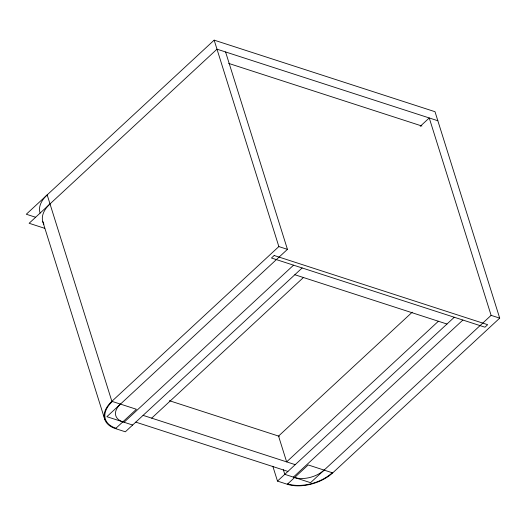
<?xml version="1.0" encoding="UTF-8"?>
<svg xmlns="http://www.w3.org/2000/svg" width="526" height="526" viewBox="0 0 526 526"><rect width="100%" height="100%" fill="white"/><g stroke="black" fill="none" stroke-linecap="round" stroke-linejoin="round"><path stroke-width="0.79" d="M272.816 466.22L277.485 481.099L287.301 484.282A33.217 19.291 -17.4 0 0 332.708 472.894L499.7 318.138L435.009 111.709L214.161 40.147L26.3 214.24L35.663 217.277M132.651 425.034L106.883 416.684L287.439 249.357L278.852 246.576L111.867 401.325A33.217 19.291 -17.4 0 0 115.529 428.624L125.346 431.8L302.148 267.958M420.241 126.312L429.249 117.962L491.113 315.357L499.7 318.138M115.529 428.624L136.405 409.274L111.867 401.325L47.176 194.896A33.217 19.291 -17.4 0 0 40.127 213.115M124.064 422.247L293.554 265.176M151.679 418.144L303.43 277.511M412.239 312.188L278.55 436.074L286.637 461.874L438.388 321.248M277.485 481.099L454.28 317.257M293.376 477.115L462.873 320.045M287.301 484.282L308.17 464.938L332.708 472.894M491.113 315.357L310.557 482.684L284.79 474.334L283.317 469.633M437.842 120.743L216.995 49.174L29.127 223.274L44.736 228.33M228.685 63.409L421.911 126.023M294.836 274.73L446.975 324.029M169.333 400.68L279.339 436.33M143.085 415.362L295.224 464.662M135.78 422.128L287.919 471.428M225.582 51.962L287.439 249.357M214.161 40.147L278.852 246.576M42.731 221.426L104.819 419.544M43.921 224.221A33.217 19.291 -17.4 0 1 50.003 203.93M115.944 428.236A32.553 18.903 -17.4 0 1 112.354 401.483M122.834 421.852A21.592 12.539 -17.4 0 1 120.454 404.106M332.222 472.729A32.553 18.903 -17.4 0 1 287.715 483.894M324.121 470.106A21.592 12.539 -17.4 0 1 294.606 477.516M274.184 255.505L271.469 258.016L484.959 327.198L487.668 324.687L274.184 255.505"/></g></svg>
